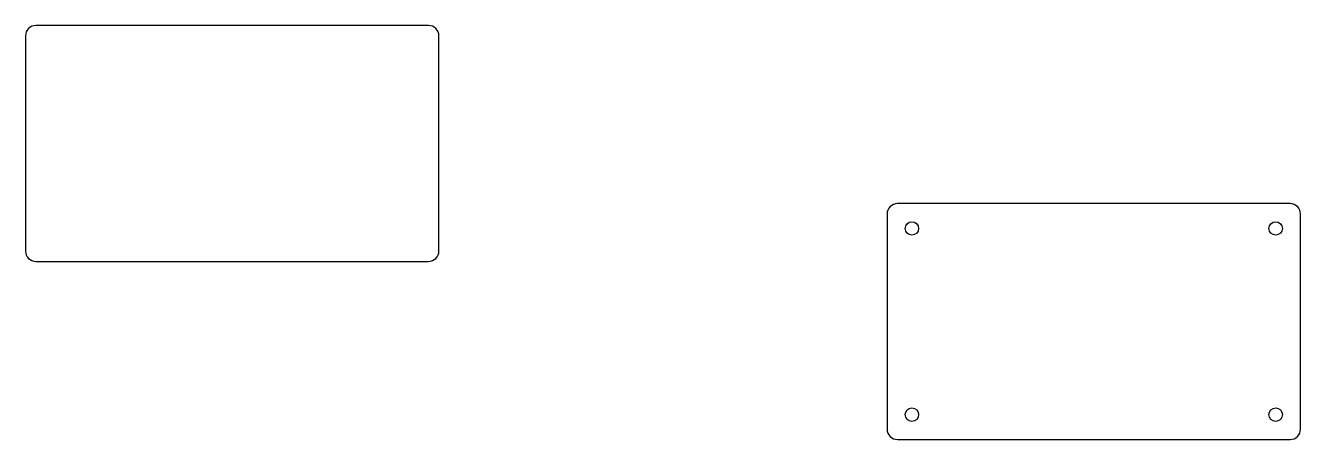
# Model space of a CAD drawing. Header units: inches. Extents: x -417 to 200, y 0 to 200.
import ezdxf

# ---------------------------------------------------------------- set-up
doc = ezdxf.new("R2010")
doc.units = ezdxf.units.IN
doc.header["$MEASUREMENT"] = 0

msp = doc.modelspace()

# ---------------------------------------------------------------- linework, layer by layer
for points in [[(-411.87, 86.08), (-221.87, 86.08, 0.414214), (-216.87, 91.08), (-216.87, 195.08, 0.414214), (-221.87, 200.08), (-411.87, 200.08, 0.414214), (-416.87, 195.08), (-416.87, 91.08, 0.414214)], [(5, 0), (195, 0, 0.414214), (200, 5), (200, 109, 0.414214), (195, 114), (5, 114, 0.414214), (0, 109), (0, 5, 0.414214)]]:
    msp.add_lwpolyline(points, format="xyb", close=True)
for centre in [(12, 102), (188, 102), (12, 12), (188, 12)]:
    msp.add_circle(centre, 3.25)

doc.saveas('drawing.dxf')
